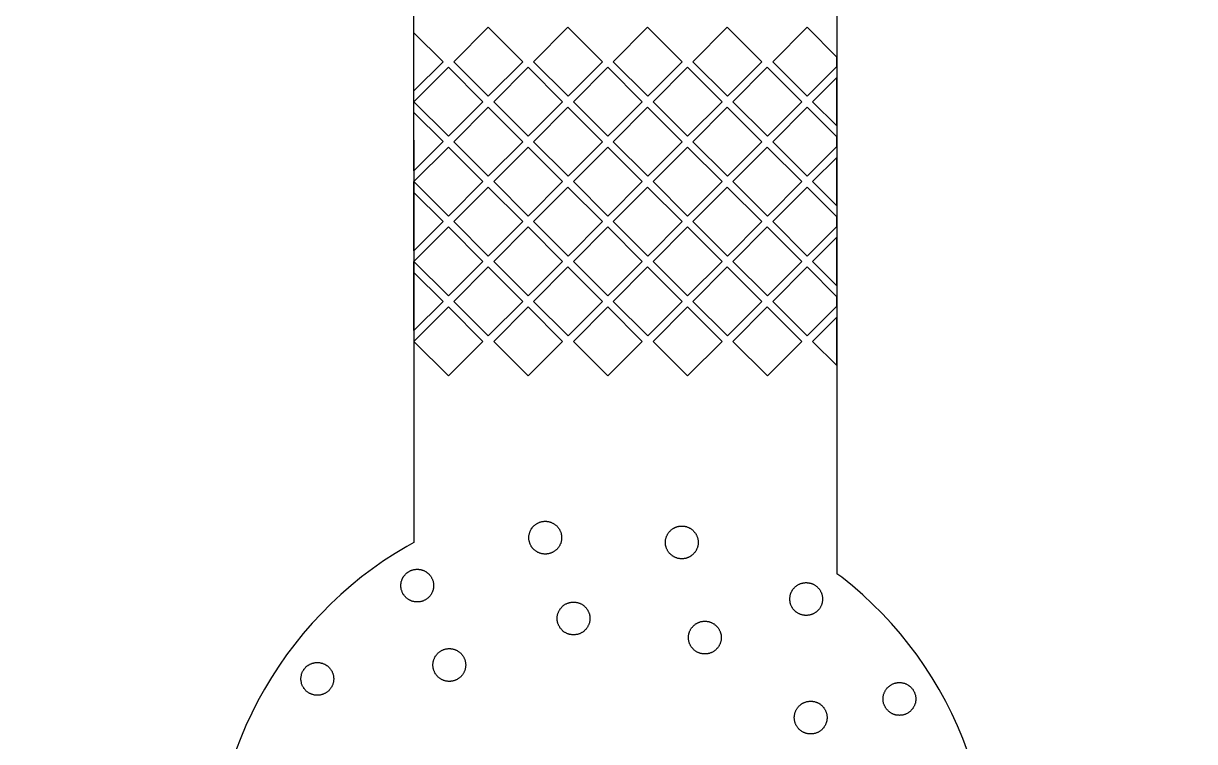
# Model space of a CAD drawing. Extents: x 1225654 to 1325654, y 924838 to 1022543.
# Drawn here: x 1240856 to 1243017, y 949913 to 951238 of the extents above; entities that cross this region are included whole.
import ezdxf

# ---------------------------------------------------------------- set-up
doc = ezdxf.new("R2010")
doc.units = 13

msp = doc.modelspace()

# ---------------------------------------------------------------- linework, layer by layer
for p, q in [((1241576.9, 951021.9), (1241576.9, 951359.4)), ((1242357.1, 951359.4), (1242357.1, 950221.9)), ((1241576.9, 951113.1), (1241576.9, 951220.5)), ((1242357.1, 951157.9), (1242357.1, 951175.5)), ((1242357.1, 951048.5), (1242357.1, 951137.7)), ((1241576.9, 951073.1), (1241576.9, 951093.1)), ((1241576.9, 950965.7), (1241576.9, 951073.1)), ((1241576.9, 951021.9), (1241576.9, 950280)), ((1242357.1, 951010.5), (1242357.1, 951028.2)), ((1242357.1, 950901.1), (1242357.1, 950990.4)), ((1241576.9, 950925.7), (1241576.9, 950945.7)), ((1241576.9, 950818.3), (1241576.9, 950925.7)), ((1242357.1, 950863.1), (1242357.1, 950880.8)), ((1242357.1, 950753.7), (1242357.1, 950843)), ((1241576.9, 950778.3), (1241576.9, 950798.3)), ((1241576.9, 950671), (1241576.9, 950778.3)), ((1242357.1, 950715.8), (1242357.1, 950733.4)), ((1242357.1, 950606.3), (1242357.1, 950695.6))]:
    msp.add_line(p, q)
msp.add_lwpolyline([(1260678.3, 924838.4), (1290630.1, 924838.4, 6.524121)], format="xyb", close=True)
msp.add_lwpolyline([(1260678.3, 924838.4), (1290630.1, 924838.4, 6.524121)], format="xyb", close=True)
for points in [[(1241777.5, 951166.7), (1241713.8, 951230.5), (1241650.4, 951166.7), (1241714, 951103.1), (1241777.5, 951166.7), (1241777.5, 951166.7)], [(1241924.6, 951166.7), (1241860.9, 951230.5), (1241797.5, 951166.7), (1241861.1, 951103.1), (1241924.6, 951166.7), (1241924.6, 951166.7)], [(1242071.7, 951166.7), (1242008, 951230.5), (1241944.6, 951166.7), (1242008.2, 951103.1), (1242071.7, 951166.7), (1242071.7, 951166.7)], [(1242218.8, 951166.7), (1242155.1, 951230.5), (1242091.7, 951166.7), (1242155.3, 951103.1), (1242218.8, 951166.7), (1242218.8, 951166.7)], [(1241704, 951093.1), (1241640.4, 951156.8), (1241576.9, 951093.1), (1241640.6, 951029.4), (1241704, 951093.1), (1241704, 951093.1)], [(1241851.1, 951093.1), (1241787.5, 951156.8), (1241724, 951093.1), (1241787.7, 951029.4), (1241851.1, 951093.1), (1241851.1, 951093.1)], [(1241998.2, 951093.1), (1241934.6, 951156.8), (1241871.1, 951093.1), (1241934.8, 951029.4), (1241998.2, 951093.1), (1241998.2, 951093.1)], [(1242145.3, 951093.1), (1242081.7, 951156.8), (1242018.2, 951093.1), (1242081.9, 951029.4), (1242145.3, 951093.1), (1242145.3, 951093.1)], [(1242292.4, 951093.1), (1242228.8, 951156.8), (1242165.3, 951093.1), (1242229, 951029.4), (1242292.4, 951093.1), (1242292.4, 951093.1)], [(1241777.5, 951019.3), (1241713.8, 951083.1), (1241650.4, 951019.3), (1241714, 950955.7), (1241777.5, 951019.3), (1241777.5, 951019.3)], [(1241924.6, 951019.3), (1241860.9, 951083.1), (1241797.5, 951019.3), (1241861.1, 950955.7), (1241924.6, 951019.3), (1241924.6, 951019.3)], [(1242071.7, 951019.3), (1242008, 951083.1), (1241944.6, 951019.3), (1242008.2, 950955.7), (1242071.7, 951019.3), (1242071.7, 951019.3)], [(1242218.8, 951019.3), (1242155.1, 951083.1), (1242091.7, 951019.3), (1242155.3, 950955.7), (1242218.8, 951019.3), (1242218.8, 951019.3)], [(1241704, 950945.7), (1241640.4, 951009.4), (1241576.9, 950945.7), (1241640.6, 950882.1), (1241704, 950945.7), (1241704, 950945.7)], [(1241851.1, 950945.7), (1241787.5, 951009.4), (1241724, 950945.7), (1241787.7, 950882.1), (1241851.1, 950945.7), (1241851.1, 950945.7)], [(1241998.2, 950945.7), (1241934.6, 951009.4), (1241871.1, 950945.7), (1241934.8, 950882.1), (1241998.2, 950945.7), (1241998.2, 950945.7)], [(1242145.3, 950945.7), (1242081.7, 951009.4), (1242018.2, 950945.7), (1242081.9, 950882.1), (1242145.3, 950945.7), (1242145.3, 950945.7)], [(1242292.4, 950945.7), (1242228.8, 951009.4), (1242165.3, 950945.7), (1242229, 950882.1), (1242292.4, 950945.7), (1242292.4, 950945.7)], [(1241777.5, 950872), (1241713.8, 950935.7), (1241650.4, 950872), (1241714, 950808.3), (1241777.5, 950872), (1241777.5, 950872)], [(1241924.6, 950872), (1241860.9, 950935.7), (1241797.5, 950872), (1241861.1, 950808.3), (1241924.6, 950872), (1241924.6, 950872)], [(1242071.7, 950872), (1242008, 950935.7), (1241944.6, 950872), (1242008.2, 950808.3), (1242071.7, 950872), (1242071.7, 950872)], [(1242218.8, 950872), (1242155.1, 950935.7), (1242091.7, 950872), (1242155.3, 950808.3), (1242218.8, 950872), (1242218.8, 950872)], [(1241704, 950798.3), (1241640.4, 950862.1), (1241576.9, 950798.3), (1241640.6, 950734.7), (1241704, 950798.3), (1241704, 950798.3)], [(1241851.1, 950798.3), (1241787.5, 950862.1), (1241724, 950798.3), (1241787.7, 950734.7), (1241851.1, 950798.3), (1241851.1, 950798.3)], [(1241998.2, 950798.3), (1241934.6, 950862.1), (1241871.1, 950798.3), (1241934.8, 950734.7), (1241998.2, 950798.3), (1241998.2, 950798.3)], [(1242145.3, 950798.3), (1242081.7, 950862.1), (1242018.2, 950798.3), (1242081.9, 950734.7), (1242145.3, 950798.3), (1242145.3, 950798.3)], [(1242292.4, 950798.3), (1242228.8, 950862.1), (1242165.3, 950798.3), (1242229, 950734.7), (1242292.4, 950798.3), (1242292.4, 950798.3)], [(1241777.5, 950724.6), (1241713.8, 950788.3), (1241650.4, 950724.6), (1241714, 950660.9), (1241777.5, 950724.6), (1241777.5, 950724.6)], [(1241924.6, 950724.6), (1241860.9, 950788.3), (1241797.5, 950724.6), (1241861.1, 950660.9), (1241924.6, 950724.6), (1241924.6, 950724.6)], [(1242071.7, 950724.6), (1242008, 950788.3), (1241944.6, 950724.6), (1242008.2, 950660.9), (1242071.7, 950724.6), (1242071.7, 950724.6)], [(1242218.8, 950724.6), (1242155.1, 950788.3), (1242091.7, 950724.6), (1242155.3, 950660.9), (1242218.8, 950724.6), (1242218.8, 950724.6)], [(1241704, 950651), (1241640.4, 950714.7), (1241576.9, 950651), (1241640.6, 950587.3), (1241704, 950651), (1241704, 950651)], [(1241851.1, 950651), (1241787.5, 950714.7), (1241724, 950651), (1241787.7, 950587.3), (1241851.1, 950651), (1241851.1, 950651)], [(1241998.2, 950651), (1241934.6, 950714.7), (1241871.1, 950651), (1241934.8, 950587.3), (1241998.2, 950651), (1241998.2, 950651)], [(1242145.3, 950651), (1242081.7, 950714.7), (1242018.2, 950651), (1242081.9, 950587.3), (1242145.3, 950651), (1242145.3, 950651)], [(1242292.4, 950651), (1242228.8, 950714.7), (1242165.3, 950651), (1242229, 950587.3), (1242292.4, 950651), (1242292.4, 950651)], [(1241819, 950319), (1241820.1, 950319), (1241821.2, 950319), (1241822.2, 950318.8), (1241823.2, 950318.8), (1241824.4, 950318.5), (1241825.3, 950318.3), (1241826.4, 950318.1), (1241827.3, 950317.8), (1241828.4, 950317.4), (1241829.4, 950317.2), (1241830.4, 950316.8), (1241831.4, 950316.3), (1241832.3, 950315.8), (1241833.2, 950315.4), (1241834.3, 950314.9), (1241835.2, 950314.2), (1241836.1, 950313.8), (1241836.8, 950313.2), (1241837.6, 950312.5), (1241838.6, 950311.8), (1241839.2, 950311.1), (1241840.2, 950310.4), (1241840.8, 950309.8), (1241841.5, 950308.9), (1241842.2, 950308.2), (1241842.8, 950307.3), (1241843.5, 950306.4), (1241844.2, 950305.7), (1241844.6, 950304.8), (1241845.3, 950303.9), (1241845.8, 950303), (1241846.2, 950301.9), (1241846.7, 950301), (1241847.1, 950300.1), (1241847.6, 950299), (1241847.8, 950298.1), (1241848.2, 950297.2), (1241848.4, 950296), (1241848.7, 950294.9), (1241848.9, 950294), (1241848.9, 950292.9), (1241849.1, 950292), (1241849.1, 950290.9), (1241849.4, 950289.7), (1241849.4, 950288.6), (1241849.4, 950287.7), (1241849.1, 950286.6), (1241849.1, 950285.4), (1241848.9, 950284.6), (1241848.9, 950283.4), (1241848.7, 950282.5), (1241848.4, 950281.4), (1241848.2, 950280.3), (1241847.8, 950279.4), (1241847.6, 950278.2), (1241847.1, 950277.4), (1241846.7, 950276.5), (1241846.2, 950275.6), (1241845.8, 950274.4), (1241845.3, 950273.6), (1241844.6, 950272.6), (1241844.2, 950271.7), (1241843.5, 950270.8), (1241842.8, 950270.2), (1241842.2, 950269.3), (1241841.5, 950268.6), (1241840.8, 950267.7), (1241840.2, 950267), (1241839.2, 950266.4), (1241838.6, 950265.7), (1241837.6, 950265), (1241836.8, 950264.3), (1241836.1, 950263.6), (1241835.2, 950263), (1241834.3, 950262.5), (1241833.2, 950262.1), (1241832.3, 950261.6), (1241831.4, 950261.2), (1241830.4, 950260.7), (1241829.4, 950260.2), (1241828.4, 950260.1), (1241827.3, 950259.6), (1241826.4, 950259.4), (1241825.3, 950259.2), (1241824.4, 950258.9), (1241823.2, 950258.7), (1241822.2, 950258.7), (1241821.2, 950258.5), (1241820.1, 950258.5), (1241819, 950258.5), (1241818.1, 950258.5), (1241817, 950258.5), (1241815.8, 950258.7), (1241815, 950258.7), (1241813.8, 950258.9), (1241812.7, 950259.2), (1241811.8, 950259.4), (1241810.7, 950259.6), (1241809.8, 950260.1), (1241808.6, 950260.2), (1241807.8, 950260.7), (1241806.8, 950261.2), (1241805.7, 950261.6), (1241804.8, 950262.1), (1241803.9, 950262.5), (1241803, 950263), (1241802.1, 950263.6), (1241801.2, 950264.3), (1241800.6, 950265), (1241799.6, 950265.7), (1241798.7, 950266.4), (1241798, 950267), (1241797.4, 950267.7), (1241796.5, 950268.6), (1241795.8, 950269.3), (1241795.1, 950270.2), (1241794.7, 950270.8), (1241794, 950271.7), (1241793.4, 950272.6), (1241792.9, 950273.6), (1241792.4, 950274.4), (1241792, 950275.6), (1241791.5, 950276.5), (1241791.1, 950277.4), (1241790.7, 950278.2), (1241790.4, 950279.4), (1241790, 950280.3), (1241789.8, 950281.4), (1241789.5, 950282.5), (1241789.3, 950283.4), (1241789.1, 950284.6), (1241789.1, 950285.4), (1241788.8, 950286.6), (1241788.8, 950287.7), (1241788.8, 950288.6), (1241788.8, 950289.7), (1241788.8, 950290.9), (1241789.1, 950292), (1241789.1, 950292.9), (1241789.3, 950294), (1241789.5, 950294.9), (1241789.8, 950296), (1241790, 950297.2), (1241790.4, 950298.1), (1241790.7, 950299), (1241791.1, 950300.1), (1241791.5, 950301), (1241792, 950301.9), (1241792.4, 950303), (1241792.9, 950303.9), (1241793.4, 950304.8), (1241794, 950305.7), (1241794.7, 950306.4), (1241795.1, 950307.3), (1241795.8, 950308.2), (1241796.5, 950308.9), (1241797.4, 950309.8), (1241798, 950310.4), (1241798.7, 950311.1), (1241799.6, 950311.8), (1241800.6, 950312.5), (1241801.2, 950313.2), (1241802.1, 950313.8), (1241803, 950314.2), (1241803.9, 950314.9), (1241804.8, 950315.4), (1241805.7, 950315.8), (1241806.8, 950316.3), (1241807.8, 950316.8), (1241808.6, 950317.2), (1241809.8, 950317.4), (1241810.7, 950317.8), (1241811.8, 950318.1), (1241812.7, 950318.3), (1241813.8, 950318.5), (1241815, 950318.8), (1241815.8, 950318.8), (1241817, 950319), (1241818.1, 950319), (1241819, 950319), (1241819, 950319)], [(1242071.2, 950310.2), (1242072.1, 950310.2), (1242073.2, 950310.2), (1242074.4, 950310), (1242075.3, 950310), (1242076.4, 950309.8), (1242077.3, 950309.6), (1242078.4, 950309.3), (1242079.6, 950309.1), (1242080.4, 950308.9), (1242081.6, 950308.4), (1242082.5, 950308), (1242083.4, 950307.7), (1242084.2, 950307.3), (1242085.4, 950306.6), (1242086.3, 950306.2), (1242087.2, 950305.7), (1242088.1, 950305), (1242089, 950304.4), (1242089.7, 950303.9), (1242090.6, 950303.2), (1242091.2, 950302.6), (1242092.1, 950301.7), (1242092.8, 950301), (1242093.5, 950300.3), (1242094.2, 950299.4), (1242094.8, 950298.5), (1242095.5, 950297.8), (1242096.2, 950296.9), (1242096.9, 950296), (1242097.3, 950295.2), (1242097.8, 950294.2), (1242098.2, 950293.3), (1242098.6, 950292.2), (1242099.1, 950291.3), (1242099.6, 950290.4), (1242099.8, 950289.3), (1242100.2, 950288.4), (1242100.5, 950287.3), (1242100.7, 950286.4), (1242100.9, 950285.2), (1242101.2, 950284.1), (1242101.2, 950283.2), (1242101.4, 950282.1), (1242101.4, 950281), (1242101.4, 950280.1), (1242101.4, 950278.9), (1242101.4, 950277.8), (1242101.2, 950276.9), (1242101.2, 950275.8), (1242100.9, 950274.6), (1242100.7, 950273.8), (1242100.5, 950272.6), (1242100.2, 950271.7), (1242099.8, 950270.6), (1242099.6, 950269.7), (1242099.1, 950268.6), (1242098.6, 950267.7), (1242098.2, 950266.8), (1242097.8, 950265.9), (1242097.3, 950265), (1242096.9, 950264.1), (1242096.2, 950263.2), (1242095.5, 950262.3), (1242094.8, 950261.4), (1242094.2, 950260.5), (1242093.5, 950259.8), (1242092.8, 950258.9), (1242092.1, 950258.2), (1242091.2, 950257.6), (1242090.6, 950256.9), (1242089.7, 950256.2), (1242089, 950255.6), (1242088.1, 950254.9), (1242087.2, 950254.4), (1242086.3, 950253.7), (1242085.4, 950253.3), (1242084.2, 950252.9), (1242083.4, 950252.4), (1242082.5, 950252), (1242081.6, 950251.5), (1242080.4, 950251.3), (1242079.6, 950251), (1242078.4, 950250.6), (1242077.3, 950250.4), (1242076.4, 950250.1), (1242075.3, 950250.1), (1242074.4, 950249.9), (1242073.2, 950249.9), (1242072.1, 950249.7), (1242071.2, 950249.7), (1242070.1, 950249.7), (1242069, 950249.9), (1242067.8, 950249.9), (1242066.9, 950250.1), (1242065.8, 950250.1), (1242064.9, 950250.4), (1242063.8, 950250.6), (1242062.6, 950251), (1242061.8, 950251.3), (1242060.9, 950251.5), (1242059.7, 950252), (1242058.8, 950252.4), (1242058, 950252.9), (1242056.8, 950253.3), (1242055.9, 950253.7), (1242055, 950254.4), (1242054.1, 950254.9), (1242053.4, 950255.6), (1242052.5, 950256.2), (1242051.6, 950256.9), (1242051, 950257.6), (1242050.1, 950258.2), (1242049.4, 950258.9), (1242048.7, 950259.8), (1242048, 950260.5), (1242047.4, 950261.4), (1242046.7, 950262.3), (1242046, 950263.2), (1242045.6, 950264.1), (1242044.9, 950265), (1242044.4, 950265.9), (1242044, 950266.8), (1242043.6, 950267.7), (1242043.1, 950268.6), (1242042.6, 950269.7), (1242042.4, 950270.6), (1242042, 950271.7), (1242041.7, 950272.6), (1242041.5, 950273.8), (1242041.3, 950274.6), (1242041, 950275.8), (1242041, 950276.9), (1242040.8, 950277.8), (1242040.8, 950278.9), (1242040.8, 950280.1), (1242040.8, 950281), (1242040.8, 950282.1), (1242041, 950283.2), (1242041, 950284.1), (1242041.3, 950285.2), (1242041.5, 950286.4), (1242041.7, 950287.3), (1242042, 950288.4), (1242042.4, 950289.3), (1242042.6, 950290.4), (1242043.1, 950291.3), (1242043.6, 950292.2), (1242044, 950293.3), (1242044.4, 950294.2), (1242044.9, 950295.2), (1242045.6, 950296), (1242046, 950296.9), (1242046.7, 950297.8), (1242047.4, 950298.5), (1242048, 950299.4), (1242048.7, 950300.3), (1242049.4, 950301), (1242050.1, 950301.7), (1242051, 950302.6), (1242051.6, 950303.2), (1242052.5, 950303.9), (1242053.4, 950304.4), (1242054.1, 950305), (1242055, 950305.7), (1242055.9, 950306.2), (1242056.8, 950306.6), (1242058, 950307.3), (1242058.8, 950307.7), (1242059.7, 950308), (1242060.9, 950308.4), (1242061.8, 950308.9), (1242062.6, 950309.1), (1242063.8, 950309.3), (1242064.9, 950309.6), (1242065.8, 950309.8), (1242066.9, 950310), (1242067.8, 950310), (1242069, 950310.2), (1242070.1, 950310.2), (1242071.2, 950310.2), (1242071.2, 950310.2)], [(1241583, 950230.6), (1241583.8, 950230.6), (1241585, 950230.6), (1241586.1, 950230.3), (1241587, 950230.3), (1241588.1, 950230.1), (1241589.3, 950229.9), (1241590.2, 950229.7), (1241591.3, 950229.4), (1241592.2, 950229), (1241593.3, 950228.7), (1241594.2, 950228.3), (1241595.1, 950227.9), (1241596.2, 950227.4), (1241597.2, 950227), (1241598, 950226.5), (1241598.9, 950226.1), (1241599.8, 950225.4), (1241600.8, 950224.7), (1241601.4, 950224.1), (1241602.3, 950223.6), (1241603.2, 950222.7), (1241603.9, 950222), (1241604.6, 950221.3), (1241605.4, 950220.5), (1241606.1, 950219.8), (1241606.8, 950218.9), (1241607.3, 950218.2), (1241608, 950217.3), (1241608.6, 950216.4), (1241609, 950215.5), (1241609.5, 950214.6), (1241610, 950213.5), (1241610.4, 950212.6), (1241610.9, 950211.7), (1241611.3, 950210.7), (1241611.6, 950209.7), (1241612, 950208.7), (1241612.2, 950207.6), (1241612.4, 950206.5), (1241612.6, 950205.6), (1241612.9, 950204.5), (1241612.9, 950203.5), (1241613.1, 950202.5), (1241613.1, 950201.3), (1241613.1, 950200.4), (1241613.1, 950199.3), (1241613.1, 950198.2), (1241612.9, 950197), (1241612.9, 950196.1), (1241612.6, 950195), (1241612.4, 950194.1), (1241612.2, 950193), (1241612, 950192.1), (1241611.6, 950191), (1241611.3, 950190.1), (1241610.9, 950188.9), (1241610.4, 950188.1), (1241610, 950187.1), (1241609.5, 950186), (1241609, 950185.1), (1241608.6, 950184.2), (1241608, 950183.3), (1241607.3, 950182.6), (1241606.8, 950181.7), (1241606.1, 950180.9), (1241605.4, 950180.2), (1241604.6, 950179.3), (1241603.9, 950178.6), (1241603.2, 950177.9), (1241602.3, 950177.3), (1241601.4, 950176.6), (1241600.8, 950175.9), (1241599.8, 950175.2), (1241598.9, 950174.7), (1241598, 950174.1), (1241597.2, 950173.7), (1241596.2, 950173.2), (1241595.1, 950172.7), (1241594.2, 950172.3), (1241593.3, 950171.8), (1241592.2, 950171.6), (1241591.3, 950171.1), (1241590.2, 950170.9), (1241589.3, 950170.7), (1241588.1, 950170.5), (1241587, 950170.3), (1241586.1, 950170.3), (1241585, 950170.1), (1241583.8, 950170.1), (1241583, 950170.1), (1241581.8, 950170.1), (1241580.7, 950170.1), (1241579.8, 950170.3), (1241578.7, 950170.3), (1241577.6, 950170.5), (1241576.6, 950170.7), (1241575.6, 950170.9), (1241574.6, 950171.1), (1241573.5, 950171.6), (1241572.6, 950171.8), (1241571.5, 950172.3), (1241570.6, 950172.7), (1241569.7, 950173.2), (1241568.8, 950173.7), (1241567.7, 950174.1), (1241566.8, 950174.7), (1241566.1, 950175.2), (1241565.2, 950175.9), (1241564.3, 950176.6), (1241563.4, 950177.3), (1241562.7, 950177.9), (1241561.8, 950178.6), (1241561.2, 950179.3), (1241560.5, 950180.2), (1241559.8, 950180.9), (1241559.1, 950181.7), (1241558.5, 950182.6), (1241557.8, 950183.3), (1241557.3, 950184.2), (1241556.6, 950185.1), (1241556.2, 950186), (1241555.7, 950187.1), (1241555.3, 950188.1), (1241554.9, 950188.9), (1241554.4, 950190.1), (1241554.2, 950191), (1241553.7, 950192.1), (1241553.5, 950193), (1241553.3, 950194.1), (1241553, 950195), (1241553, 950196.1), (1241552.8, 950197), (1241552.8, 950198.2), (1241552.6, 950199.3), (1241552.6, 950200.4), (1241552.6, 950201.3), (1241552.8, 950202.5), (1241552.8, 950203.5), (1241553, 950204.5), (1241553, 950205.6), (1241553.3, 950206.5), (1241553.5, 950207.6), (1241553.7, 950208.7), (1241554.2, 950209.7), (1241554.4, 950210.7), (1241554.9, 950211.7), (1241555.3, 950212.6), (1241555.7, 950213.5), (1241556.2, 950214.6), (1241556.6, 950215.5), (1241557.3, 950216.4), (1241557.8, 950217.3), (1241558.5, 950218.2), (1241559.1, 950218.9), (1241559.8, 950219.8), (1241560.5, 950220.5), (1241561.2, 950221.3), (1241561.8, 950222), (1241562.7, 950222.7), (1241563.4, 950223.6), (1241564.3, 950224.1), (1241565.2, 950224.7), (1241566.1, 950225.4), (1241566.8, 950226.1), (1241567.7, 950226.5), (1241568.8, 950227), (1241569.7, 950227.4), (1241570.6, 950227.9), (1241571.5, 950228.3), (1241572.6, 950228.7), (1241573.5, 950229), (1241574.6, 950229.4), (1241575.6, 950229.7), (1241576.6, 950229.9), (1241577.6, 950230.1), (1241578.7, 950230.3), (1241579.8, 950230.3), (1241580.7, 950230.6), (1241581.8, 950230.6), (1241583, 950230.6), (1241583, 950230.6)], [(1242300.7, 950205.8), (1242301.6, 950205.8), (1242302.7, 950205.6), (1242303.9, 950205.6), (1242304.8, 950205.4), (1242305.9, 950205.4), (1242307, 950205.1), (1242307.9, 950204.9), (1242309, 950204.7), (1242309.9, 950204.2), (1242311.1, 950204), (1242312, 950203.5), (1242312.8, 950203.1), (1242314, 950202.7), (1242314.9, 950202.2), (1242315.8, 950201.8), (1242316.7, 950201.1), (1242317.6, 950200.6), (1242318.5, 950199.9), (1242319.2, 950199.3), (1242320, 950198.6), (1242321, 950197.9), (1242321.6, 950197.3), (1242322.3, 950196.6), (1242323, 950195.7), (1242323.9, 950195), (1242324.6, 950194.1), (1242325, 950193.2), (1242325.7, 950192.3), (1242326.4, 950191.7), (1242326.8, 950190.7), (1242327.2, 950189.6), (1242327.7, 950188.7), (1242328.2, 950187.8), (1242328.6, 950186.9), (1242329.1, 950185.8), (1242329.3, 950184.9), (1242329.8, 950183.8), (1242330, 950182.9), (1242330.2, 950181.7), (1242330.4, 950180.9), (1242330.6, 950179.7), (1242330.6, 950178.6), (1242330.9, 950177.7), (1242330.9, 950176.6), (1242330.9, 950175.4), (1242330.9, 950174.5), (1242330.9, 950173.4), (1242330.6, 950172.3), (1242330.6, 950171.4), (1242330.4, 950170.3), (1242330.2, 950169.1), (1242330, 950168.2), (1242329.8, 950167.1), (1242329.3, 950166.2), (1242329.1, 950165.1), (1242328.6, 950164.2), (1242328.2, 950163.3), (1242327.7, 950162.2), (1242327.2, 950161.3), (1242326.8, 950160.3), (1242326.4, 950159.5), (1242325.7, 950158.6), (1242325, 950157.7), (1242324.6, 950157), (1242323.9, 950156.1), (1242323, 950155.2), (1242322.3, 950154.5), (1242321.6, 950153.8), (1242321, 950152.9), (1242320, 950152.3), (1242319.2, 950151.6), (1242318.5, 950151.1), (1242317.6, 950150.5), (1242316.7, 950149.8), (1242315.8, 950149.3), (1242314.9, 950148.9), (1242314, 950148.5), (1242312.8, 950148), (1242312, 950147.5), (1242311.1, 950147.1), (1242309.9, 950146.9), (1242309, 950146.4), (1242307.9, 950146.2), (1242307, 950145.9), (1242305.9, 950145.8), (1242304.8, 950145.5), (1242303.9, 950145.5), (1242302.7, 950145.3), (1242301.6, 950145.3), (1242300.7, 950145.3), (1242299.6, 950145.3), (1242298.4, 950145.3), (1242297.6, 950145.5), (1242296.4, 950145.5), (1242295.3, 950145.8), (1242294.4, 950145.9), (1242293.3, 950146.2), (1242292.4, 950146.4), (1242291.2, 950146.9), (1242290.4, 950147.1), (1242289.2, 950147.5), (1242288.3, 950148), (1242287.4, 950148.5), (1242286.6, 950148.9), (1242285.4, 950149.3), (1242284.5, 950149.8), (1242283.6, 950150.5), (1242283, 950151.1), (1242282, 950151.6), (1242281.1, 950152.3), (1242280.4, 950152.9), (1242279.6, 950153.8), (1242278.9, 950154.5), (1242278.2, 950155.2), (1242277.5, 950156.1), (1242276.8, 950157), (1242276.2, 950157.7), (1242275.5, 950158.6), (1242275.1, 950159.5), (1242274.4, 950160.3), (1242273.9, 950161.3), (1242273.5, 950162.2), (1242273, 950163.3), (1242272.6, 950164.2), (1242272.2, 950165.1), (1242271.9, 950166.2), (1242271.5, 950167.1), (1242271.2, 950168.2), (1242271, 950169.1), (1242270.8, 950170.3), (1242270.8, 950171.4), (1242270.6, 950172.3), (1242270.6, 950173.4), (1242270.3, 950174.5), (1242270.3, 950175.4), (1242270.3, 950176.6), (1242270.6, 950177.7), (1242270.6, 950178.6), (1242270.8, 950179.7), (1242270.8, 950180.9), (1242271, 950181.7), (1242271.2, 950182.9), (1242271.5, 950183.8), (1242271.9, 950184.9), (1242272.2, 950185.8), (1242272.6, 950186.9), (1242273, 950187.8), (1242273.5, 950188.7), (1242273.9, 950189.6), (1242274.4, 950190.7), (1242275.1, 950191.7), (1242275.5, 950192.3), (1242276.2, 950193.2), (1242276.8, 950194.1), (1242277.5, 950195), (1242278.2, 950195.7), (1242278.9, 950196.6), (1242279.6, 950197.3), (1242280.4, 950197.9), (1242281.1, 950198.6), (1242282, 950199.3), (1242283, 950199.9), (1242283.6, 950200.6), (1242284.5, 950201.1), (1242285.4, 950201.8), (1242286.6, 950202.2), (1242287.4, 950202.7), (1242288.3, 950203.1), (1242289.2, 950203.5), (1242290.4, 950204), (1242291.2, 950204.2), (1242292.4, 950204.7), (1242293.3, 950204.9), (1242294.4, 950205.1), (1242295.3, 950205.4), (1242296.4, 950205.4), (1242297.6, 950205.6), (1242298.4, 950205.6), (1242299.6, 950205.8), (1242300.7, 950205.8), (1242300.7, 950205.8)], [(1241871.4, 950169.8), (1241872.3, 950169.8), (1241873.4, 950169.8), (1241874.6, 950169.8), (1241875.5, 950169.6), (1241876.6, 950169.4), (1241877.7, 950169.1), (1241878.6, 950168.9), (1241879.8, 950168.7), (1241880.6, 950168.5), (1241881.8, 950168), (1241882.7, 950167.8), (1241883.6, 950167.3), (1241884.7, 950166.9), (1241885.6, 950166.5), (1241886.5, 950165.8), (1241887.4, 950165.3), (1241888.3, 950164.6), (1241889.2, 950164.2), (1241889.9, 950163.5), (1241890.7, 950162.9), (1241891.7, 950162.2), (1241892.3, 950161.5), (1241893, 950160.6), (1241893.7, 950159.9), (1241894.6, 950159), (1241895, 950158.3), (1241895.7, 950157.4), (1241896.4, 950156.5), (1241897.1, 950155.7), (1241897.5, 950154.7), (1241897.9, 950153.8), (1241898.4, 950152.9), (1241898.9, 950152.1), (1241899.3, 950150.9), (1241899.8, 950150), (1241900, 950148.9), (1241900.5, 950148), (1241900.7, 950146.9), (1241900.9, 950145.9), (1241901.1, 950144.9), (1241901.4, 950143.9), (1241901.4, 950142.8), (1241901.5, 950141.7), (1241901.5, 950140.8), (1241901.5, 950139.7), (1241901.5, 950138.6), (1241901.5, 950137.7), (1241901.4, 950136.5), (1241901.4, 950135.4), (1241901.1, 950134.5), (1241900.9, 950133.4), (1241900.7, 950132.2), (1241900.5, 950131.4), (1241900, 950130.2), (1241899.8, 950129.3), (1241899.3, 950128.4), (1241898.9, 950127.3), (1241898.4, 950126.4), (1241897.9, 950125.5), (1241897.5, 950124.6), (1241897.1, 950123.7), (1241896.4, 950122.8), (1241895.7, 950121.9), (1241895, 950121), (1241894.6, 950120.3), (1241893.7, 950119.4), (1241893, 950118.7), (1241892.3, 950117.8), (1241891.7, 950117.2), (1241890.7, 950116.5), (1241889.9, 950115.8), (1241889.2, 950115.1), (1241888.3, 950114.7), (1241887.4, 950114), (1241886.5, 950113.6), (1241885.6, 950112.9), (1241884.7, 950112.4), (1241883.6, 950112), (1241882.7, 950111.5), (1241881.8, 950111.3), (1241880.6, 950110.8), (1241879.8, 950110.6), (1241878.6, 950110.4), (1241877.7, 950110), (1241876.6, 950110), (1241875.5, 950109.8), (1241874.6, 950109.5), (1241873.4, 950109.5), (1241872.3, 950109.5), (1241871.4, 950109.5), (1241870.3, 950109.5), (1241869.2, 950109.5), (1241868.3, 950109.5), (1241867.1, 950109.8), (1241866, 950110), (1241865.1, 950110), (1241864, 950110.4), (1241863.1, 950110.6), (1241862, 950110.8), (1241861.1, 950111.3), (1241859.9, 950111.5), (1241859, 950112), (1241858.2, 950112.4), (1241857, 950112.9), (1241856.1, 950113.6), (1241855.2, 950114), (1241854.3, 950114.7), (1241853.6, 950115.1), (1241852.7, 950115.8), (1241851.8, 950116.5), (1241851.2, 950117.2), (1241850.3, 950117.8), (1241849.6, 950118.7), (1241848.9, 950119.4), (1241848.2, 950120.3), (1241847.6, 950121), (1241846.9, 950121.9), (1241846.2, 950122.8), (1241845.8, 950123.7), (1241845.1, 950124.6), (1241844.6, 950125.5), (1241844.2, 950126.4), (1241843.8, 950127.3), (1241843.3, 950128.4), (1241842.8, 950129.3), (1241842.6, 950130.2), (1241842.2, 950131.4), (1241841.9, 950132.2), (1241841.7, 950133.4), (1241841.5, 950134.5), (1241841.2, 950135.4), (1241841.2, 950136.5), (1241841.2, 950137.7), (1241841, 950138.6), (1241841, 950139.7), (1241841, 950140.8), (1241841.2, 950141.7), (1241841.2, 950142.8), (1241841.2, 950143.9), (1241841.5, 950144.9), (1241841.7, 950145.9), (1241841.9, 950146.9), (1241842.2, 950148), (1241842.6, 950148.9), (1241842.8, 950150), (1241843.3, 950150.9), (1241843.8, 950152.1), (1241844.2, 950152.9), (1241844.6, 950153.8), (1241845.1, 950154.7), (1241845.8, 950155.7), (1241846.2, 950156.5), (1241846.9, 950157.4), (1241847.6, 950158.3), (1241848.2, 950159), (1241848.9, 950159.9), (1241849.6, 950160.6), (1241850.3, 950161.5), (1241851.2, 950162.2), (1241851.8, 950162.9), (1241852.7, 950163.5), (1241853.6, 950164.2), (1241854.3, 950164.6), (1241855.2, 950165.3), (1241856.1, 950165.8), (1241857, 950166.5), (1241858.2, 950166.9), (1241859, 950167.3), (1241859.9, 950167.8), (1241861.1, 950168), (1241862, 950168.5), (1241863.1, 950168.7), (1241864, 950168.9), (1241865.1, 950169.1), (1241866, 950169.4), (1241867.1, 950169.6), (1241868.3, 950169.8), (1241869.2, 950169.8), (1241870.3, 950169.8), (1241871.4, 950169.8), (1241871.4, 950169.8)], [(1242113.5, 950134.7), (1242114.7, 950134.7), (1242115.7, 950134.5), (1242116.9, 950134.5), (1242117.8, 950134.3), (1242118.9, 950134.3), (1242119.8, 950134.1), (1242120.9, 950133.8), (1242122.1, 950133.4), (1242122.9, 950133.1), (1242123.9, 950132.9), (1242125, 950132.5), (1242125.9, 950132), (1242126.8, 950131.5), (1242127.9, 950131.1), (1242128.8, 950130.7), (1242129.7, 950130), (1242130.6, 950129.5), (1242131.3, 950128.9), (1242132.2, 950128.2), (1242133.1, 950127.5), (1242133.7, 950126.9), (1242134.7, 950126.2), (1242135.3, 950125.5), (1242136, 950124.6), (1242136.7, 950123.9), (1242137.3, 950123), (1242138, 950122.1), (1242138.7, 950121.2), (1242139.2, 950120.3), (1242139.9, 950119.4), (1242140.3, 950118.5), (1242140.8, 950117.6), (1242141.2, 950116.7), (1242141.6, 950115.8), (1242142.1, 950114.7), (1242142.3, 950113.8), (1242142.8, 950112.7), (1242143, 950111.8), (1242143.2, 950110.6), (1242143.5, 950109.8), (1242143.7, 950108.6), (1242143.7, 950107.5), (1242143.9, 950106.6), (1242143.9, 950105.5), (1242143.9, 950104.3), (1242143.9, 950103.4), (1242143.9, 950102.3), (1242143.7, 950101.2), (1242143.7, 950100.3), (1242143.5, 950099.2), (1242143.2, 950098), (1242143, 950097.1), (1242142.8, 950096), (1242142.3, 950095.1), (1242142.1, 950094), (1242141.6, 950093.1), (1242141.2, 950092.2), (1242140.8, 950091.1), (1242140.3, 950090.2), (1242139.9, 950089.2), (1242139.2, 950088.4), (1242138.7, 950087.5), (1242138, 950086.6), (1242137.3, 950085.9), (1242136.7, 950085), (1242136, 950084.1), (1242135.3, 950083.4), (1242134.7, 950082.7), (1242133.7, 950081.8), (1242133.1, 950081.2), (1242132.2, 950080.5), (1242131.3, 950080), (1242130.6, 950079.4), (1242129.7, 950078.7), (1242128.8, 950078.2), (1242127.9, 950077.8), (1242126.8, 950077.1), (1242125.9, 950076.7), (1242125, 950076.4), (1242123.9, 950076), (1242122.9, 950075.5), (1242122.1, 950075.3), (1242120.9, 950075.1), (1242119.8, 950074.8), (1242118.9, 950074.6), (1242117.8, 950074.4), (1242116.9, 950074.4), (1242115.7, 950074.2), (1242114.7, 950074.2), (1242113.5, 950074.2), (1242112.6, 950074.2), (1242111.5, 950074.2), (1242110.4, 950074.4), (1242109.5, 950074.4), (1242108.4, 950074.6), (1242107.5, 950074.8), (1242106.3, 950075.1), (1242105.2, 950075.3), (1242104.3, 950075.5), (1242103.4, 950076), (1242102.3, 950076.4), (1242101.4, 950076.7), (1242100.5, 950077.1), (1242099.3, 950077.8), (1242098.4, 950078.2), (1242097.6, 950078.7), (1242096.6, 950079.4), (1242095.7, 950080), (1242095, 950080.5), (1242094.2, 950081.2), (1242093.5, 950081.8), (1242092.6, 950082.7), (1242091.9, 950083.4), (1242091.2, 950084.1), (1242090.6, 950085), (1242089.9, 950085.9), (1242089.2, 950086.6), (1242088.5, 950087.5), (1242087.8, 950088.4), (1242087.4, 950089.2), (1242087, 950090.2), (1242086.5, 950091.1), (1242086.1, 950092.2), (1242085.6, 950093.1), (1242085.2, 950094), (1242084.9, 950095.1), (1242084.5, 950096), (1242084.2, 950097.1), (1242084, 950098), (1242083.8, 950099.2), (1242083.6, 950100.3), (1242083.6, 950101.2), (1242083.4, 950102.3), (1242083.4, 950103.4), (1242083.4, 950104.3), (1242083.4, 950105.5), (1242083.4, 950106.6), (1242083.6, 950107.5), (1242083.6, 950108.6), (1242083.8, 950109.8), (1242084, 950110.6), (1242084.2, 950111.8), (1242084.5, 950112.7), (1242084.9, 950113.8), (1242085.2, 950114.7), (1242085.6, 950115.8), (1242086.1, 950116.7), (1242086.5, 950117.6), (1242087, 950118.5), (1242087.4, 950119.4), (1242087.8, 950120.3), (1242088.5, 950121.2), (1242089.2, 950122.1), (1242089.9, 950123), (1242090.6, 950123.9), (1242091.2, 950124.6), (1242091.9, 950125.5), (1242092.6, 950126.2), (1242093.5, 950126.9), (1242094.2, 950127.5), (1242095, 950128.2), (1242095.7, 950128.9), (1242096.6, 950129.5), (1242097.6, 950130), (1242098.4, 950130.7), (1242099.3, 950131.1), (1242100.5, 950131.5), (1242101.4, 950132), (1242102.3, 950132.5), (1242103.4, 950132.9), (1242104.3, 950133.1), (1242105.2, 950133.4), (1242106.3, 950133.8), (1242107.5, 950134.1), (1242108.4, 950134.3), (1242109.5, 950134.3), (1242110.4, 950134.5), (1242111.5, 950134.5), (1242112.6, 950134.7), (1242113.5, 950134.7), (1242113.5, 950134.7)], [(1241641.9, 950084.1), (1241643, 950084.1), (1241644.2, 950084.1), (1241645.1, 950083.9), (1241646.2, 950083.9), (1241647.3, 950083.6), (1241648.2, 950083.4), (1241649.3, 950083.2), (1241650.3, 950083), (1241651.4, 950082.5), (1241652.3, 950082.3), (1241653.4, 950081.8), (1241654.3, 950081.4), (1241655.2, 950081), (1241656.3, 950080.5), (1241657.2, 950080), (1241658.1, 950079.4), (1241659, 950078.9), (1241659.7, 950078.2), (1241660.6, 950077.6), (1241661.5, 950076.9), (1241662.1, 950076.2), (1241663.1, 950075.5), (1241663.7, 950074.8), (1241664.4, 950074), (1241665.1, 950073.3), (1241665.7, 950072.4), (1241666.4, 950071.5), (1241667.1, 950070.8), (1241667.6, 950069.9), (1241668.3, 950069), (1241668.7, 950068.1), (1241669.2, 950067), (1241669.6, 950066.1), (1241670, 950065.2), (1241670.5, 950064), (1241670.7, 950063.2), (1241671.2, 950062.3), (1241671.4, 950061.1), (1241671.6, 950060), (1241671.9, 950059.1), (1241672.1, 950058), (1241672.1, 950057.1), (1241672.1, 950056), (1241672.3, 950054.8), (1241672.3, 950053.7), (1241672.3, 950052.8), (1241672.1, 950051.7), (1241672.1, 950050.6), (1241672.1, 950049.6), (1241671.9, 950048.6), (1241671.6, 950047.6), (1241671.4, 950046.5), (1241671.2, 950045.4), (1241670.7, 950044.5), (1241670.5, 950043.6), (1241670, 950042.4), (1241669.6, 950041.6), (1241669.2, 950040.7), (1241668.7, 950039.5), (1241668.3, 950038.6), (1241667.6, 950037.8), (1241667.1, 950036.8), (1241666.4, 950035.9), (1241665.7, 950035.2), (1241665.1, 950034.4), (1241664.4, 950033.7), (1241663.7, 950032.8), (1241663.1, 950032.1), (1241662.1, 950031.5), (1241661.5, 950030.8), (1241660.6, 950030.1), (1241659.7, 950029.4), (1241659, 950028.7), (1241658.1, 950028), (1241657.2, 950027.6), (1241656.3, 950027.2), (1241655.2, 950026.7), (1241654.3, 950026.3), (1241653.4, 950025.8), (1241652.3, 950025.4), (1241651.4, 950025.1), (1241650.3, 950024.7), (1241649.3, 950024.4), (1241648.2, 950024.3), (1241647.3, 950024), (1241646.2, 950023.8), (1241645.1, 950023.8), (1241644.2, 950023.6), (1241643, 950023.6), (1241641.9, 950023.6), (1241641, 950023.6), (1241639.9, 950023.6), (1241638.8, 950023.8), (1241637.8, 950023.8), (1241636.8, 950024), (1241635.6, 950024.3), (1241634.7, 950024.4), (1241633.6, 950024.7), (1241632.7, 950025.1), (1241631.6, 950025.4), (1241630.6, 950025.8), (1241629.8, 950026.3), (1241628.6, 950026.7), (1241627.7, 950027.2), (1241626.8, 950027.6), (1241626, 950028), (1241625, 950028.7), (1241624.1, 950029.4), (1241623.4, 950030.1), (1241622.6, 950030.8), (1241621.7, 950031.5), (1241621, 950032.1), (1241620.3, 950032.8), (1241619.6, 950033.7), (1241618.8, 950034.4), (1241618.3, 950035.2), (1241617.6, 950035.9), (1241616.9, 950036.8), (1241616.2, 950037.8), (1241615.8, 950038.6), (1241615.4, 950039.5), (1241614.9, 950040.7), (1241614.5, 950041.6), (1241614, 950042.4), (1241613.6, 950043.6), (1241613.3, 950044.5), (1241612.9, 950045.4), (1241612.6, 950046.5), (1241612.4, 950047.6), (1241612.2, 950048.6), (1241612, 950049.6), (1241612, 950050.6), (1241611.8, 950051.7), (1241611.8, 950052.8), (1241611.8, 950053.7), (1241611.8, 950054.8), (1241611.8, 950056), (1241612, 950057.1), (1241612, 950058), (1241612.2, 950059.1), (1241612.4, 950060), (1241612.6, 950061.1), (1241612.9, 950062.3), (1241613.3, 950063.2), (1241613.6, 950064), (1241614, 950065.2), (1241614.5, 950066.1), (1241614.9, 950067), (1241615.4, 950068.1), (1241615.8, 950069), (1241616.2, 950069.9), (1241616.9, 950070.8), (1241617.6, 950071.5), (1241618.3, 950072.4), (1241618.8, 950073.3), (1241619.6, 950074), (1241620.3, 950074.8), (1241621, 950075.5), (1241621.7, 950076.2), (1241622.6, 950076.9), (1241623.4, 950077.6), (1241624.1, 950078.2), (1241625, 950078.9), (1241626, 950079.4), (1241626.8, 950080), (1241627.7, 950080.5), (1241628.6, 950081), (1241629.8, 950081.4), (1241630.6, 950081.8), (1241631.6, 950082.3), (1241632.7, 950082.5), (1241633.6, 950083), (1241634.7, 950083.2), (1241635.6, 950083.4), (1241636.8, 950083.6), (1241637.8, 950083.9), (1241638.8, 950083.9), (1241639.9, 950084.1), (1241641, 950084.1), (1241641.9, 950084.1), (1241641.9, 950084.1)], [(1241398.4, 950058.4), (1241399.6, 950058.4), (1241400.7, 950058.4), (1241401.6, 950058.4), (1241402.7, 950058.2), (1241403.9, 950058), (1241404.8, 950057.8), (1241405.9, 950057.5), (1241406.8, 950057.3), (1241407.9, 950057.1), (1241408.8, 950056.6), (1241409.9, 950056.2), (1241410.8, 950056), (1241411.8, 950055.5), (1241412.6, 950055.1), (1241413.5, 950054.4), (1241414.4, 950053.9), (1241415.4, 950053.2), (1241416.2, 950052.8), (1241417.1, 950052.2), (1241418.1, 950051.5), (1241418.7, 950050.8), (1241419.6, 950050.1), (1241420.3, 950049.2), (1241421, 950048.6), (1241421.7, 950047.6), (1241422.3, 950047), (1241423, 950046), (1241423.7, 950045.2), (1241424.1, 950044.3), (1241424.8, 950043.4), (1241425.3, 950042.4), (1241425.7, 950041.6), (1241426.2, 950040.7), (1241426.6, 950039.5), (1241427, 950038.6), (1241427.3, 950037.5), (1241427.5, 950036.6), (1241427.9, 950035.5), (1241428.2, 950034.6), (1241428.4, 950033.5), (1241428.4, 950032.6), (1241428.6, 950031.5), (1241428.6, 950030.3), (1241428.9, 950029.4), (1241428.9, 950028.3), (1241428.9, 950027.2), (1241428.6, 950026), (1241428.6, 950025.1), (1241428.4, 950024), (1241428.4, 950023.1), (1241428.2, 950022), (1241427.9, 950020.8), (1241427.5, 950020), (1241427.3, 950018.8), (1241427, 950017.9), (1241426.6, 950016.8), (1241426.2, 950015.9), (1241425.7, 950015), (1241425.3, 950014.1), (1241424.8, 950013.2), (1241424.1, 950012.3), (1241423.7, 950011.4), (1241423, 950010.5), (1241422.3, 950009.6), (1241421.7, 950008.7), (1241421, 950008), (1241420.3, 950007.1), (1241419.6, 950006.4), (1241418.7, 950005.8), (1241418.1, 950005.1), (1241417.1, 950004.4), (1241416.2, 950003.7), (1241415.4, 950003.1), (1241414.4, 950002.7), (1241413.5, 950002), (1241412.6, 950001.5), (1241411.8, 950001.1), (1241410.8, 950000.6), (1241409.9, 950000.1), (1241408.8, 949999.9), (1241407.9, 949999.5), (1241406.8, 949999.3), (1241405.9, 949998.8), (1241404.8, 949998.6), (1241403.9, 949998.4), (1241402.7, 949998.4), (1241401.6, 949998.1), (1241400.7, 949998.1), (1241399.6, 949998.1), (1241398.4, 949997.9), (1241397.6, 949998.1), (1241396.4, 949998.1), (1241395.3, 949998.1), (1241394.4, 949998.4), (1241393.3, 949998.4), (1241392.2, 949998.6), (1241391.2, 949998.8), (1241390.2, 949999.3), (1241389.2, 949999.5), (1241388.1, 949999.9), (1241387.2, 950000.1), (1241386.3, 950000.6), (1241385.2, 950001.1), (1241384.3, 950001.5), (1241383.4, 950002), (1241382.5, 950002.7), (1241381.6, 950003.1), (1241380.7, 950003.7), (1241379.8, 950004.4), (1241379.1, 950005.1), (1241378.2, 950005.8), (1241377.5, 950006.4), (1241376.8, 950007.1), (1241376, 950008), (1241375.3, 950008.7), (1241374.6, 950009.6), (1241373.9, 950010.5), (1241373.5, 950011.4), (1241372.8, 950012.3), (1241372.4, 950013.2), (1241371.9, 950014.1), (1241371.2, 950015), (1241370.8, 950015.9), (1241370.6, 950016.8), (1241370.1, 950017.9), (1241369.6, 950018.8), (1241369.4, 950020), (1241369.2, 950020.8), (1241369, 950022), (1241368.8, 950023.1), (1241368.6, 950024), (1241368.6, 950025.1), (1241368.3, 950026), (1241368.3, 950027.2), (1241368.3, 950028.3), (1241368.3, 950029.4), (1241368.3, 950030.3), (1241368.6, 950031.5), (1241368.6, 950032.6), (1241368.8, 950033.5), (1241369, 950034.6), (1241369.2, 950035.5), (1241369.4, 950036.6), (1241369.6, 950037.5), (1241370.1, 950038.6), (1241370.6, 950039.5), (1241370.8, 950040.7), (1241371.2, 950041.6), (1241371.9, 950042.4), (1241372.4, 950043.4), (1241372.8, 950044.3), (1241373.5, 950045.2), (1241373.9, 950046), (1241374.6, 950047), (1241375.3, 950047.6), (1241376, 950048.6), (1241376.8, 950049.2), (1241377.5, 950050.1), (1241378.2, 950050.8), (1241379.1, 950051.5), (1241379.8, 950052.2), (1241380.7, 950052.8), (1241381.6, 950053.2), (1241382.5, 950053.9), (1241383.4, 950054.4), (1241384.3, 950055.1), (1241385.2, 950055.5), (1241386.3, 950056), (1241387.2, 950056.2), (1241388.1, 950056.6), (1241389.2, 950057.1), (1241390.2, 950057.3), (1241391.2, 950057.5), (1241392.2, 950057.8), (1241393.3, 950058), (1241394.4, 950058.2), (1241395.3, 950058.4), (1241396.4, 950058.4), (1241397.6, 950058.4), (1241398.4, 950058.4), (1241398.4, 950058.4)], [(1242472.6, 950021.3), (1242473.7, 950021.3), (1242474.9, 950021.3), (1242475.8, 950021.3), (1242476.9, 950021.1), (1242478, 950020.8), (1242478.9, 950020.7), (1242480.1, 950020.4), (1242480.9, 950020.2), (1242482.1, 950020), (1242483, 950019.5), (1242484.1, 950019.3), (1242485, 950018.8), (1242485.9, 950018.4), (1242486.8, 950017.9), (1242487.9, 950017.2), (1242488.8, 950016.8), (1242489.5, 950016.2), (1242490.4, 950015.7), (1242491.3, 950015), (1242492.2, 950014.3), (1242492.9, 950013.6), (1242493.8, 950013), (1242494.4, 950012.1), (1242495.1, 950011.4), (1242495.8, 950010.5), (1242496.5, 950009.9), (1242497.2, 950009), (1242497.8, 950008), (1242498.2, 950007.1), (1242498.9, 950006.3), (1242499.4, 950005.3), (1242499.8, 950004.4), (1242500.3, 950003.5), (1242500.8, 950002.4), (1242501.2, 950001.5), (1242501.4, 950000.4), (1242501.8, 949999.5), (1242502.1, 949998.4), (1242502.3, 949997.5), (1242502.5, 949996.3), (1242502.5, 949995.5), (1242502.8, 949994.3), (1242502.8, 949993.2), (1242503, 949992.3), (1242503, 949991.2), (1242503, 949990), (1242502.8, 949989.1), (1242502.8, 949988), (1242502.5, 949986.9), (1242502.5, 949986), (1242502.3, 949984.9), (1242502.1, 949983.7), (1242501.8, 949982.8), (1242501.4, 949981.7), (1242501.2, 949980.8), (1242500.8, 949979.9), (1242500.3, 949978.8), (1242499.8, 949977.9), (1242499.4, 949977), (1242498.9, 949976.1), (1242498.2, 949975.2), (1242497.8, 949974.3), (1242497.2, 949973.4), (1242496.5, 949972.5), (1242495.8, 949971.6), (1242495.1, 949970.9), (1242494.4, 949970.3), (1242493.8, 949969.3), (1242492.9, 949968.7), (1242492.2, 949968), (1242491.3, 949967.3), (1242490.4, 949966.7), (1242489.5, 949966), (1242488.8, 949965.5), (1242487.9, 949964.8), (1242486.8, 949964.4), (1242485.9, 949963.9), (1242485, 949963.5), (1242484.1, 949963.1), (1242483, 949962.8), (1242482.1, 949962.4), (1242480.9, 949962.1), (1242480.1, 949961.7), (1242478.9, 949961.5), (1242478, 949961.5), (1242476.9, 949961.2), (1242475.8, 949961), (1242474.9, 949961), (1242473.7, 949961), (1242472.6, 949960.8), (1242471.7, 949961), (1242470.6, 949961), (1242469.4, 949961), (1242468.6, 949961.2), (1242467.4, 949961.5), (1242466.3, 949961.5), (1242465.4, 949961.7), (1242464.3, 949962.1), (1242463.4, 949962.4), (1242462.2, 949962.8), (1242461.4, 949963.1), (1242460.5, 949963.5), (1242459.3, 949963.9), (1242458.5, 949964.4), (1242457.6, 949964.8), (1242456.6, 949965.5), (1242455.7, 949966), (1242454.9, 949966.7), (1242454.2, 949967.3), (1242453.3, 949968), (1242452.4, 949968.7), (1242451.7, 949969.3), (1242451, 949970.3), (1242450.1, 949970.9), (1242449.4, 949971.6), (1242448.8, 949972.5), (1242448.3, 949973.4), (1242447.7, 949974.3), (1242447, 949975.2), (1242446.5, 949976.1), (1242446.1, 949977), (1242445.6, 949977.9), (1242445.2, 949978.8), (1242444.7, 949979.9), (1242444.3, 949980.8), (1242444.1, 949981.7), (1242443.6, 949982.8), (1242443.4, 949983.7), (1242443.1, 949984.9), (1242442.9, 949986), (1242442.7, 949986.9), (1242442.7, 949988), (1242442.5, 949989.1), (1242442.5, 949990), (1242442.5, 949991.2), (1242442.5, 949992.3), (1242442.5, 949993.2), (1242442.7, 949994.3), (1242442.7, 949995.5), (1242442.9, 949996.3), (1242443.1, 949997.5), (1242443.4, 949998.4), (1242443.6, 949999.5), (1242444.1, 950000.4), (1242444.3, 950001.5), (1242444.7, 950002.4), (1242445.2, 950003.5), (1242445.6, 950004.4), (1242446.1, 950005.3), (1242446.5, 950006.3), (1242447, 950007.1), (1242447.7, 950008), (1242448.3, 950009), (1242448.8, 950009.9), (1242449.4, 950010.5), (1242450.1, 950011.4), (1242451, 950012.1), (1242451.7, 950013), (1242452.4, 950013.6), (1242453.3, 950014.3), (1242454.2, 950015), (1242454.9, 950015.7), (1242455.7, 950016.2), (1242456.6, 950016.8), (1242457.6, 950017.2), (1242458.5, 950017.9), (1242459.3, 950018.4), (1242460.5, 950018.8), (1242461.4, 950019.3), (1242462.2, 950019.5), (1242463.4, 950020), (1242464.3, 950020.2), (1242465.4, 950020.4), (1242466.3, 950020.7), (1242467.4, 950020.8), (1242468.6, 950021.1), (1242469.4, 950021.3), (1242470.6, 950021.3), (1242471.7, 950021.3), (1242472.6, 950021.3), (1242472.6, 950021.3)], [(1242309, 949987.1), (1242309.9, 949986.9), (1242311.1, 949986.9), (1242312.2, 949986.9), (1242313.1, 949986.7), (1242314.2, 949986.7), (1242315.4, 949986.4), (1242316.2, 949986.2), (1242317.4, 949985.7), (1242318.3, 949985.5), (1242319.4, 949985.1), (1242320.3, 949984.9), (1242321.2, 949984.4), (1242322.3, 949984), (1242323.2, 949983.5), (1242324.1, 949983.1), (1242325, 949982.4), (1242325.9, 949981.9), (1242326.8, 949981.3), (1242327.5, 949980.6), (1242328.4, 949979.9), (1242329.3, 949979.2), (1242330, 949978.5), (1242330.6, 949977.9), (1242331.5, 949977), (1242332.2, 949976.3), (1242332.9, 949975.4), (1242333.4, 949974.5), (1242334, 949973.6), (1242334.7, 949972.7), (1242335.1, 949971.8), (1242335.6, 949970.9), (1242336.1, 949970), (1242336.5, 949969.1), (1242337, 949968.2), (1242337.4, 949967.1), (1242337.6, 949966.2), (1242338.1, 949965.1), (1242338.3, 949964.1), (1242338.5, 949963.1), (1242338.7, 949961.9), (1242339, 949961), (1242339, 949959.9), (1242339.2, 949959), (1242339.2, 949957.9), (1242339.2, 949956.7), (1242339.2, 949955.6), (1242339.2, 949954.7), (1242339, 949953.6), (1242339, 949952.5), (1242338.7, 949951.6), (1242338.5, 949950.4), (1242338.3, 949949.5), (1242338.1, 949948.4), (1242337.6, 949947.5), (1242337.4, 949946.4), (1242337, 949945.5), (1242336.5, 949944.4), (1242336.1, 949943.5), (1242335.6, 949942.5), (1242335.1, 949941.7), (1242334.7, 949940.8), (1242334, 949939.9), (1242333.4, 949938.9), (1242332.9, 949938.1), (1242332.2, 949937.4), (1242331.5, 949936.5), (1242330.6, 949935.8), (1242330, 949934.9), (1242329.3, 949934.3), (1242328.4, 949933.6), (1242327.5, 949932.9), (1242326.8, 949932.2), (1242325.9, 949931.7), (1242325, 949931.1), (1242324.1, 949930.7), (1242323.2, 949930), (1242322.3, 949929.5), (1242321.2, 949929.1), (1242320.3, 949928.8), (1242319.4, 949928.4), (1242318.3, 949927.9), (1242317.4, 949927.7), (1242316.2, 949927.5), (1242315.4, 949927.3), (1242314.2, 949927.1), (1242313.1, 949926.8), (1242312.2, 949926.6), (1242311.1, 949926.6), (1242309.9, 949926.6), (1242309, 949926.6), (1242307.9, 949926.6), (1242306.8, 949926.6), (1242305.9, 949926.6), (1242304.8, 949926.8), (1242303.6, 949927.1), (1242302.7, 949927.3), (1242301.6, 949927.5), (1242300.7, 949927.7), (1242299.6, 949927.9), (1242298.7, 949928.4), (1242297.6, 949928.8), (1242296.7, 949929.1), (1242295.8, 949929.5), (1242294.8, 949930), (1242293.8, 949930.7), (1242292.8, 949931.1), (1242292.2, 949931.7), (1242291.2, 949932.2), (1242290.4, 949932.9), (1242289.5, 949933.6), (1242288.8, 949934.3), (1242287.9, 949934.9), (1242287.2, 949935.8), (1242286.6, 949936.5), (1242285.9, 949937.4), (1242285.2, 949938.1), (1242284.5, 949938.9), (1242283.8, 949939.9), (1242283.4, 949940.8), (1242282.7, 949941.7), (1242282.3, 949942.5), (1242281.8, 949943.5), (1242281.4, 949944.4), (1242280.9, 949945.5), (1242280.4, 949946.4), (1242280.2, 949947.5), (1242279.8, 949948.4), (1242279.6, 949949.5), (1242279.4, 949950.4), (1242279.1, 949951.6), (1242279.1, 949952.5), (1242278.9, 949953.6), (1242278.9, 949954.7), (1242278.7, 949955.6), (1242278.7, 949956.7), (1242278.7, 949957.9), (1242278.9, 949959), (1242278.9, 949959.9), (1242279.1, 949961), (1242279.1, 949961.9), (1242279.4, 949963.1), (1242279.6, 949964.1), (1242279.8, 949965.1), (1242280.2, 949966.2), (1242280.4, 949967.1), (1242280.9, 949968.2), (1242281.4, 949969.1), (1242281.8, 949970), (1242282.3, 949970.9), (1242282.7, 949971.8), (1242283.4, 949972.7), (1242283.8, 949973.6), (1242284.5, 949974.5), (1242285.2, 949975.4), (1242285.9, 949976.3), (1242286.6, 949977), (1242287.2, 949977.9), (1242287.9, 949978.5), (1242288.8, 949979.2), (1242289.5, 949979.9), (1242290.4, 949980.6), (1242291.2, 949981.3), (1242292.2, 949981.9), (1242292.8, 949982.4), (1242293.8, 949983.1), (1242294.8, 949983.5), (1242295.8, 949984), (1242296.7, 949984.4), (1242297.6, 949984.9), (1242298.7, 949985.1), (1242299.6, 949985.5), (1242300.7, 949985.7), (1242301.6, 949986.2), (1242302.7, 949986.4), (1242303.6, 949986.7), (1242304.8, 949986.7), (1242305.9, 949986.9), (1242306.8, 949986.9), (1242307.9, 949986.9), (1242309, 949987.1), (1242309, 949987.1)]]:
    msp.add_lwpolyline(points, close=True)
for points in [[(1242357.1, 951175.5), (1242302.2, 951230.5), (1242238.8, 951166.7), (1242302.4, 951103.1), (1242357.1, 951157.9)], [(1241576.9, 951113.1), (1241630.5, 951166.9), (1241576.9, 951220.5)], [(1242357.1, 951048.5), (1242312.4, 951093.1), (1242357.1, 951137.7)], [(1241576.9, 950965.7), (1241630.5, 951019.5), (1241576.9, 951073.1)], [(1242357.1, 951028.2), (1242302.2, 951083.1), (1242238.8, 951019.3), (1242302.4, 950955.7), (1242357.1, 951010.5)], [(1242357.1, 950901.1), (1242312.4, 950945.7), (1242357.1, 950990.4)], [(1241576.9, 950818.3), (1241630.5, 950872.1), (1241576.9, 950925.7)], [(1242357.1, 950880.8), (1242302.2, 950935.7), (1242238.8, 950872), (1242302.4, 950808.3), (1242357.1, 950863.1)], [(1242357.1, 950753.7), (1242312.4, 950798.3), (1242357.1, 950843)], [(1241576.9, 950671), (1241630.5, 950724.7), (1241576.9, 950778.3)], [(1242357.1, 950733.4), (1242302.2, 950788.3), (1242238.8, 950724.6), (1242302.4, 950660.9), (1242357.1, 950715.8)], [(1242357.1, 950606.3), (1242312.4, 950651), (1242357.1, 950695.6)], [(1241576.9, 950280), (1241563.4, 950272.4), (1241542, 950259.4), (1241520.9, 950245.8), (1241500.4, 950231.5), (1241480.3, 950216.4), (1241461, 950200.4), (1241442.1, 950184), (1241423.7, 950166.9), (1241406.1, 950149.1), (1241389, 950130.9), (1241372.6, 950112), (1241356.8, 950092.4), (1241341.8, 950072.4), (1241327.4, 950051.9), (1241313.9, 950031), (1241301.1, 950009.4), (1241288.9, 949987.6), (1241277.4, 949965.1), (1241266.8, 949942.5), (1241257.2, 949919.4), (1241248.1, 949896)], [(1242598.6, 949895.1), (1242589.6, 949918.5), (1242580, 949941.7), (1242569.4, 949964.4), (1242558.1, 949986.7), (1242546, 950008.7), (1242533.2, 950030.1), (1242519.4, 950051.2), (1242505.2, 950071.7), (1242490.2, 950091.8), (1242474.4, 950111.3), (1242458, 950130.2), (1242440.9, 950148.7), (1242423.3, 950166.2), (1242404.9, 950183.5), (1242386.2, 950199.9), (1242366.6, 950215.7), (1242357.1, 950221.9)]]:
    msp.add_lwpolyline(points)

doc.saveas('drawing.dxf')
